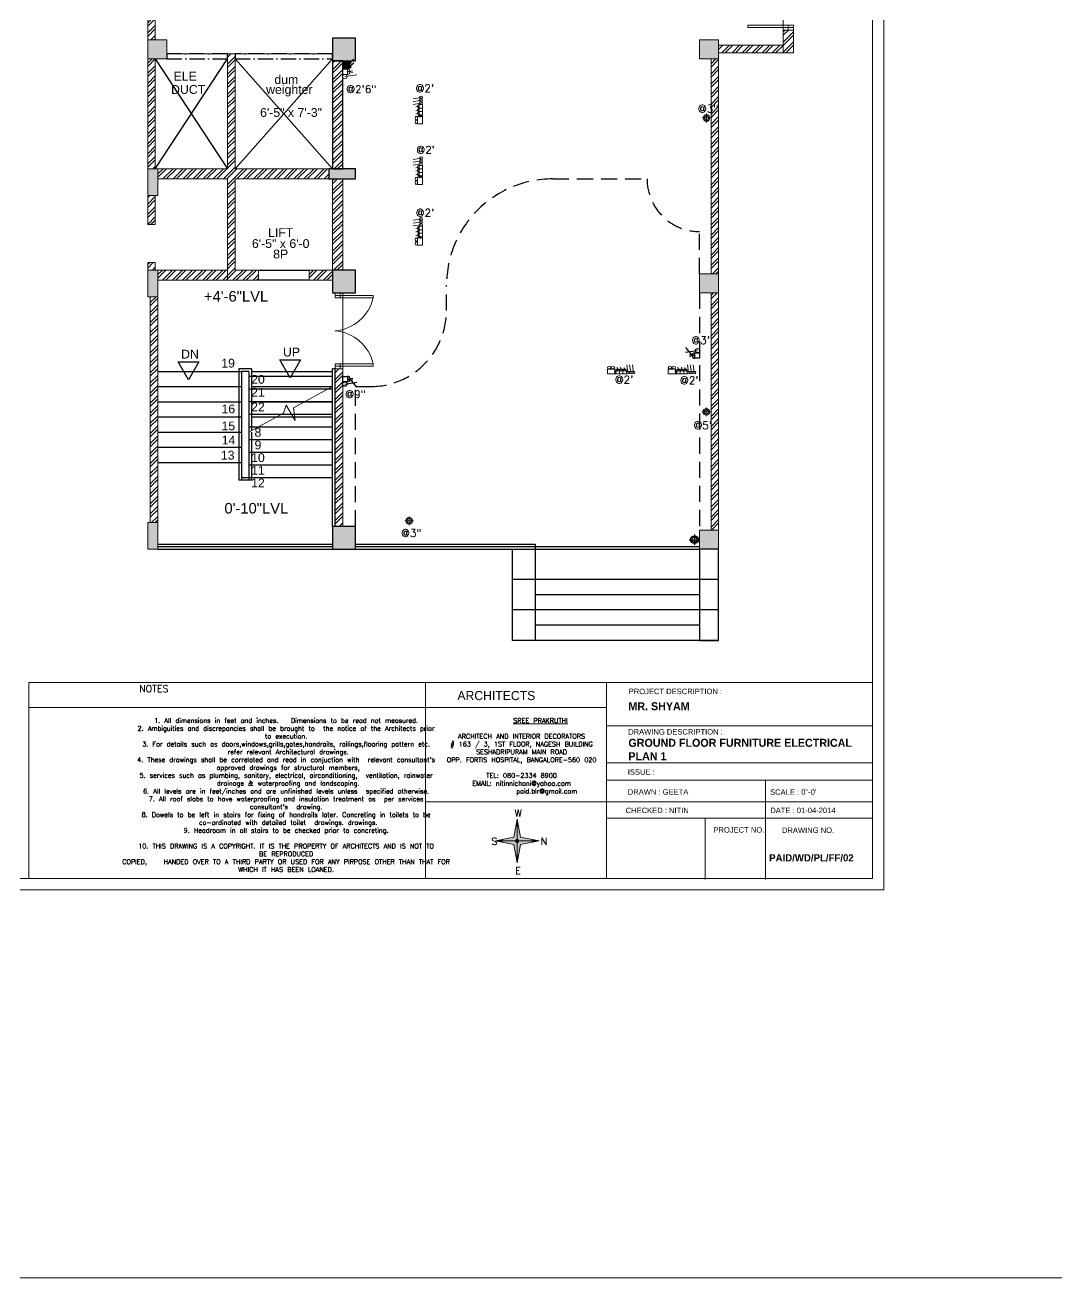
# Model space of a CAD drawing. Header units: inches. Extents: x 111501 to 134888, y 46021 to 52102.
# Drawn here: x 115387 to 116202, y 46021 to 47010 of the extents above; entities that cross this region are included whole.
import ezdxf
from ezdxf.enums import TextEntityAlignment as Align

# ---------------------------------------------------------------- set-up
doc = ezdxf.new("R2010")
doc.units = ezdxf.units.IN
doc.header["$MEASUREMENT"] = 0
doc.linetypes.add('ACAD_ISO10W100', pattern=[18, 12, -3, 0, -3])
doc.linetypes.add('DASHED', pattern=[19.05, 12.7, -6.35])
for name, color, linetype in [('10', 1, 'Continuous'), ('D', 251, 'Continuous'), ('electrical layout', 250, 'Continuous'), ('electrical planing', 251, 'Continuous'), ('H', 9, 'Continuous'), ('RO', 7, 'Continuous'), ('staircase', 6, 'Continuous')]:
    doc.layers.add(name, color=color, linetype=linetype)
for name, color, linetype, lineweight in [('column', 252, 'Continuous', 9), ('DOOR', 1, 'Continuous', 0), ('electrical 2', 1, 'Continuous', 0), ('furnuture light', 142, 'Continuous', 0), ('SHEET', 7, 'Continuous', 30), ('text1', 7, 'Continuous', 0), ('wall', 7, 'Continuous', 9)]:
    doc.layers.add(name, color=color, linetype=linetype, lineweight=lineweight)
doc.styles.add('A', font='arial.ttf')
doc.styles.get("Standard").update_dxf_attribs({"font": 'txt.shx', "height": 6})
doc.styles.add('style4', font='GOTHIC.TTF', dxfattribs={"height": 18})
pattern_1 = [(45, (16605.8904, 0), (-3.97747564, 3.97747564), []), (45, (16608.542, 0), (-3.97747564, 3.97747564), [])]

# ---------------------------------------------------------------- blocks, each defined once
blk = doc.blocks.new('POINT')
at = {"layer": 'electrical 2'}
for p, q in [((-3016.11, 3858.19, 29.22), (-3011.02, 3858.19, 29.22)), ((-3013.56, 3860.74, 29.22), (-3013.56, 3855.65, 29.22))]:
    blk.add_line(p, q, dxfattribs=at)
for radius in [1.91, 1.27]:
    blk.add_circle((-3013.56, 3858.19, 29.22), radius, dxfattribs=at)
blk = doc.blocks.new('kat b cable')
at = {"color": 6}
for points in [[(24134.78, 4883.35), (24132.88, 4883.35), (24132.88, 4883.52), (24134.78, 4883.52)], [(24133.78, 4881.56), (24133.4, 4881.56), (24133.39, 4884.31), (24133.77, 4884.31)], [(24134.34, 4884.29), (24134, 4884.29), (24134.01, 4881.56), (24134.35, 4881.56)]]:
    blk.add_lwpolyline(points, close=True, dxfattribs=at)
blk = doc.blocks.new('5 amp')
at = {"color": 6}
blk.add_line((24133.41, 4862.91), (24132.99, 4865.66), dxfattribs=at)
blk.add_lwpolyline([(24132.01, 4862.91), (24134.78, 4862.91), (24134.79, 4860.45), (24132.02, 4860.44)], close=True, dxfattribs=at)
blk.add_arc((24133.4, 4862.91), 1.38, 359.99948, 180.34542, dxfattribs=at)
blk = doc.blocks.new('15 amp')
at = {"color": 6}
for q in [(24132.99, 4855.15), (24133.82, 4855.15)]:
    blk.add_line((24133.41, 4852.4), q, dxfattribs=at)
blk.add_lwpolyline([(24132.02, 4852.4), (24134.79, 4852.4), (24134.79, 4849.94), (24132.02, 4849.94)], close=True, dxfattribs=at)
blk.add_arc((24133.41, 4852.4), 1.38, 0, 180, dxfattribs=at)
blk = doc.blocks.new('dgh')
at = {"layer": 'electrical planing', "linetype": 'ByBlock'}
h = blk.add_hatch(color=36, dxfattribs=at)
h.set_gradient(color1=(121, 78, 22), color2=(227, 174, 104), one_color=1, tint=0.65, name='CYLINDER')
h.paths.add_polyline_path([(-74.1, 1871.9), (-74.1, 1875.8), (-66.9, 1875.8), (-66.9, 1871.9)])
h = blk.add_hatch(color=36, dxfattribs=at)
h.set_gradient(color1=(121, 78, 22), color2=(227, 174, 104), one_color=1, tint=0.65, name='SPHERICAL')
h.paths.add_polyline_path([(-72.3, 1878.9, -1), (-72.3, 1875.8, -1)])
h = blk.add_hatch(color=36, dxfattribs=at)
h.set_gradient(color1=(121, 78, 22), color2=(227, 174, 104), one_color=1, tint=0.65, name='SPHERICAL')
h.paths.add_polyline_path([(-68.9, 1878.9, -1), (-68.9, 1875.8, -1)])
at = {"layer": 'electrical planing', "color": 7, "linetype": 'ByBlock'}
for p, q in [((-72.3, 1877.4), (-75.6, 1881.5)), ((-68.9, 1877.4), (-72.2, 1881.5))]:
    blk.add_line(p, q, dxfattribs=at)
blk.add_lwpolyline([(-74.1, 1871.9), (-74.1, 1875.8), (-66.9, 1875.8), (-66.9, 1871.9)], close=True, dxfattribs=at)
for centre in [(-72.3, 1877.4), (-68.9, 1877.4)]:
    blk.add_circle(centre, 1.55, dxfattribs=at)

msp = doc.modelspace()

# ---------------------------------------------------------------- hatches: boundary and pattern name
at = {"layer": 'column'}
h = msp.add_hatch(color=256, dxfattribs=at)
h.paths.add_polyline_path([(115484.19, 46994.65), (115484.19, 46983.65), (115495.19, 46983.65), (115495.19, 46994.65)])
h.paths.add_polyline_path([(115495.19, 46994.65), (115495.19, 46998.65), (115484.19, 46998.65), (115484.19, 46994.65)])
h.paths.add_polyline_path([(115495.19, 46983.65), (115499.19, 46983.65), (115499.19, 46994.65), (115495.19, 46994.65)])
h.paths.add_polyline_path([(115499.19, 46998.65), (115495.19, 46998.65), (115495.19, 46994.65), (115499.19, 46994.65)])
h = msp.add_hatch(color=256, dxfattribs=at)
h.paths.add_polyline_path([(115648.2, 47000.1), (115630.2, 47000.1), (115630.2, 46982.1), (115648.2, 46982.1)])
h.paths.add_polyline_path([(115627.2, 46888.82), (115648.2, 46888.82), (115648.2, 46896.82), (115627.2, 46896.82)])
h.paths.add_polyline_path([(115648.2, 46816.82), (115630.2, 46816.82), (115630.2, 46798.82), (115648.2, 46798.82)])
h = msp.add_hatch(color=256, dxfattribs=at)
h.paths.add_polyline_path([(115935.19, 46994.65), (115935.19, 46983.65), (115924.19, 46983.65), (115924.19, 46994.65)])
h.paths.add_polyline_path([(115924.19, 46994.65), (115924.19, 46998.65), (115935.19, 46998.65), (115935.19, 46994.65)])
h.paths.add_polyline_path([(115924.19, 46983.65), (115920.19, 46983.65), (115920.19, 46994.65), (115924.19, 46994.65)])
h.paths.add_polyline_path([(115920.19, 46998.65), (115924.19, 46998.65), (115924.19, 46994.65), (115920.19, 46994.65)])
h = msp.add_hatch(color=256, dxfattribs=at)
h.paths.add_polyline_path([(115484.2, 46896.82), (115484.2, 46875.82), (115492.2, 46875.82), (115492.2, 46896.82)])
h.paths.add_polyline_path([(115484.2, 46816.82), (115484.2, 46795.82), (115492.2, 46795.82), (115492.2, 46816.82)])
h = msp.add_hatch(color=256, dxfattribs=at)
h.paths.add_polyline_path([(115935.19, 46809.87), (115935.19, 46798.87), (115924.19, 46798.87), (115924.19, 46809.87)])
h.paths.add_polyline_path([(115924.19, 46809.87), (115924.19, 46813.87), (115935.19, 46813.87), (115935.19, 46809.87)])
h.paths.add_polyline_path([(115924.19, 46798.87), (115920.19, 46798.87), (115920.19, 46809.87), (115924.19, 46809.87)])
h.paths.add_polyline_path([(115920.19, 46813.87), (115924.19, 46813.87), (115924.19, 46809.87), (115920.19, 46809.87)])
for points in [[(115484.2, 46617.38), (115484.2, 46596.38), (115492.2, 46596.38), (115492.2, 46617.38)], [(115648.2, 46614.38), (115630.2, 46614.38), (115630.2, 46596.38), (115648.2, 46596.38)]]:
    msp.add_hatch(color=256, dxfattribs=at).paths.add_polyline_path(points)
h = msp.add_hatch(color=256, dxfattribs=at)
h.paths.add_polyline_path([(115935.19, 46607.38), (115935.19, 46596.38), (115924.19, 46596.38), (115924.19, 46607.38)])
h.paths.add_polyline_path([(115924.19, 46607.38), (115924.19, 46611.38), (115935.19, 46611.38), (115935.19, 46607.38)])
h.paths.add_polyline_path([(115924.19, 46596.38), (115920.19, 46596.38), (115920.19, 46607.38), (115924.19, 46607.38)])
h.paths.add_polyline_path([(115920.19, 46611.38), (115924.19, 46611.38), (115924.19, 46607.38), (115920.19, 46607.38)])
at = {"layer": 'SHEET', "lineweight": 5}
h = msp.add_hatch(color=0, dxfattribs=at)
h.set_gradient(color1=(0, 0, 41), one_color=1, tint=1, name='CYLINDER')
h.paths.add_polyline_path([(115776.09, 46383.19), (115775.04, 46377.52), (115776.09, 46378.58)])
h.paths.add_polyline_path([(115776.09, 46383.19), (115776.09, 46378.58), (115777.14, 46377.52)])
h = msp.add_hatch(color=0, dxfattribs=at)
h.set_gradient(color1=(186, 79, 131), one_color=1, tint=1, name='INVHEMISPHERICAL')
h.paths.add_polyline_path([(115762.89, 46365.94), (115764.66, 46364.8), (115773.42, 46363.08), (115775.04, 46354.36), (115776.09, 46353.31), (115776.09, 46365.94)])
h.paths.add_polyline_path([(115789.28, 46365.94), (115787.51, 46367.09), (115778.75, 46368.81), (115777.14, 46377.52), (115776.09, 46378.58), (115776.09, 46365.94)])
h = msp.add_hatch(color=0, dxfattribs=at)
h.set_gradient(color1=(186, 79, 131), one_color=1, tint=1, name='CURVED')
h.paths.add_polyline_path([(115776.09, 46378.58), (115775.04, 46377.52), (115773.42, 46368.81), (115764.66, 46367.09), (115762.89, 46365.94), (115776.09, 46365.94)])
h.paths.add_polyline_path([(115776.09, 46353.31), (115777.14, 46354.36), (115778.75, 46363.08), (115787.51, 46364.8), (115789.28, 46365.94), (115776.09, 46365.94)])
h = msp.add_hatch(color=0, dxfattribs=at)
h.set_gradient(color1=(0, 0, 41), one_color=1, tint=1, name='CURVED')
h.paths.add_polyline_path([(115758.84, 46365.94), (115762.89, 46365.94), (115764.66, 46367.09)])
h.paths.add_polyline_path([(115758.84, 46365.94), (115764.66, 46364.8), (115762.89, 46365.94)])
h = msp.add_hatch(color=0, dxfattribs=at)
h.set_gradient(color1=(186, 79, 131), one_color=1, tint=1, name='SPHERICAL')
edge = h.paths.add_edge_path()
edge.add_arc((115776.09, 46365.94), 1.39, 0, 360)
h = msp.add_hatch(color=0, dxfattribs=at)
h.set_gradient(color1=(0, 0, 41), one_color=1, tint=1, name='INVCURVED')
h.paths.add_polyline_path([(115793.33, 46365.94), (115789.28, 46365.94), (115787.51, 46364.8)])
h.paths.add_polyline_path([(115793.33, 46365.94), (115787.51, 46367.09), (115789.28, 46365.94)])
h = msp.add_hatch(color=0, dxfattribs=at)
h.set_gradient(color1=(0, 0, 41), one_color=1, tint=1)
h.paths.add_polyline_path([(115776.09, 46353.31), (115775.04, 46354.36), (115776.09, 46348.7)])
h.paths.add_polyline_path([(115776.09, 46348.7), (115777.14, 46354.36), (115776.09, 46353.31)])
at = {"layer": 'wall', "lineweight": 5}
h = msp.add_hatch(dxfattribs=at)
h.set_pattern_fill('ANSI32', color=256, scale=15, style=0)
h.set_pattern_definition(pattern_1)
h.paths.add_polyline_path([(115986.19, 47042.33), (115994.19, 47042.33), (115994.19, 47200.53), (115986.19, 47200.53), (115986.19, 47194.53)])
h.paths.add_polyline_path([(115986.19, 46988.33), (115994.19, 46988.33), (115994.19, 47006.33), (115990.19, 47006.33), (115986.19, 47006.33), (115986.19, 46994.33)])
h = msp.add_hatch(dxfattribs=at)
h.set_pattern_fill('ANSI32', color=256, scale=15, style=0)
h.set_pattern_definition(pattern_1)
h.paths.add_polyline_path([(115484.19, 46998.6), (115484.19, 47185.53), (115490.19, 47185.53), (115490.19, 46998.6)])
h = msp.add_hatch(dxfattribs=at)
h.set_pattern_fill('ANSI32', color=256, scale=15, style=0)
h.set_pattern_definition(pattern_1)
h.paths.add_polyline_path([(115986.19, 46988.33), (115986.19, 46994.33), (115935.19, 46994.33), (115935.19, 46988.33)])
h = msp.add_hatch(dxfattribs=at)
h.set_pattern_fill('ANSI32', color=256, scale=15, style=0)
h.set_pattern_definition(pattern_1)
h.paths.add_polyline_path([(115484.19, 46983.6), (115490.19, 46983.6), (115490.19, 46896.82), (115484.2, 46896.82)])
h = msp.add_hatch(dxfattribs=at)
h.set_pattern_fill('ANSI32', color=256, scale=15, style=0)
h.set_pattern_definition(pattern_1)
h.paths.add_polyline_path([(115547.2, 46888.82), (115547.2, 46808.82), (115571.7, 46808.82), (115571.7, 46816.82), (115553.2, 46816.82), (115553.2, 46888.82), (115627.2, 46888.82), (115627.2, 46896.82), (115553.2, 46896.82), (115553.2, 46987.6), (115547.2, 46987.6), (115547.2, 46896.82), (115492.2, 46896.82), (115492.2, 46888.82)])
h = msp.add_hatch(dxfattribs=at)
h.set_pattern_fill('ANSI32', color=256, scale=15, style=0)
h.set_pattern_definition(pattern_1)
h.paths.add_polyline_path([(115929.19, 46813.82), (115935.19, 46813.82), (115935.19, 46983.6), (115929.19, 46983.6)])
h = msp.add_hatch(dxfattribs=at)
h.set_pattern_fill('ANSI32', color=256, scale=15, style=0)
h.set_pattern_definition(pattern_1)
h.paths.add_polyline_path([(115630.2, 46982.1), (115630.2, 46896.82), (115638.2, 46896.82), (115638.2, 46982.1)])
h = msp.add_hatch(dxfattribs=at)
h.set_pattern_fill('ANSI32', color=256, scale=15, style=0)
h.set_pattern_definition(pattern_1)
h.paths.add_polyline_path([(115630.2, 46816.82), (115638.2, 46816.82), (115638.2, 46888.82), (115630.2, 46888.82)])
h = msp.add_hatch(dxfattribs=at)
h.set_pattern_fill('ANSI32', color=256, scale=15, style=0)
h.set_pattern_definition(pattern_1)
h.paths.add_polyline_path([(115484.2, 46852.82), (115490.2, 46852.82), (115490.2, 46875.82), (115484.2, 46875.82)])
h = msp.add_hatch(dxfattribs=at)
h.set_pattern_fill('ANSI32', color=256, scale=15, style=0)
h.set_pattern_definition(pattern_1)
h.paths.add_polyline_path([(115484.2, 46822.82), (115484.2, 46816.82), (115490.2, 46816.82), (115490.2, 46822.82)])
h = msp.add_hatch(dxfattribs=at)
h.set_pattern_fill('ANSI32', color=256, scale=15, style=0)
h.set_pattern_definition(pattern_1)
h.paths.add_polyline_path([(115492.2, 46808.82), (115547.2, 46808.82), (115547.2, 46816.82), (115492.2, 46816.82)])
h = msp.add_hatch(dxfattribs=at)
h.set_pattern_fill('ANSI32', color=256, scale=15, style=0)
h.set_pattern_definition(pattern_1)
h.paths.add_polyline_path([(115611.7, 46808.82), (115630.2, 46808.82), (115630.2, 46816.82), (115611.7, 46816.82)])
h = msp.add_hatch(dxfattribs=at)
h.set_pattern_fill('ANSI32', color=256, scale=15, style=0)
h.set_pattern_definition(pattern_1)
h.paths.add_polyline_path([(115492.2, 46617.38), (115492.2, 46795.82), (115486.2, 46795.82), (115486.2, 46617.38), (115492.2, 46617.38)])
h = msp.add_hatch(dxfattribs=at)
h.set_pattern_fill('ANSI32', color=256, scale=15, style=0)
h.set_pattern_definition(pattern_1)
h.paths.add_polyline_path([(115935.19, 46611.38), (115935.19, 46798.82), (115929.19, 46798.82), (115929.19, 46704.82), (115929.19, 46611.38)])
h = msp.add_hatch(dxfattribs=at)
h.set_pattern_fill('ANSI32', color=256, scale=15, style=0)
h.set_pattern_definition(pattern_1)
h.paths.add_polyline_path([(115632.2, 46738.82), (115638.2, 46738.82), (115638.2, 46732.82), (115638.2, 46728.57), (115638.2, 46727.09, 0.072171), (115638.2, 46726.6), (115638.2, 46648.38), (115638.2, 46642.38), (115638.2, 46614.38), (115632.2, 46614.38)])

# ---------------------------------------------------------------- linework, layer by layer
at = {"color": 1, "lineweight": 5}
msp.add_lwpolyline([(115986.19, 47194.53), (115986.19, 46994.33), (115935.19, 46994.33), (115935.19, 46998.6), (115920.19, 46998.6), (115920.19, 46983.6), (115929.19, 46983.6), (115929.19, 46813.82), (115920.19, 46813.82), (115920.19, 46798.82), (115929.19, 46798.82), (115929.19, 46611.38), (115920.19, 46611.38), (115920.19, 46596.38), (115648.2, 46596.38), (115648.2, 46614.38), (115638.2, 46614.38), (115638.2, 46798.82), (115648.2, 46798.82), (115648.2, 46816.82), (115638.2, 46816.82), (115638.2, 46888.82), (115648.2, 46888.82), (115648.2, 46896.82), (115638.2, 46896.82), (115638.2, 46982.1), (115648.2, 46982.1), (115648.2, 47000.1), (115630.2, 47000.1), (115630.2, 46987.6), (115499.19, 46987.6), (115499.19, 46998.6), (115490.19, 46998.6), (115490.19, 47185.53)], dxfattribs=at)
at = {"lineweight": 5}
msp.add_lwpolyline([(115632.2, 46614.38), (115638.2, 46614.38), (115638.2, 46738.82), (115632.2, 46738.82)], close=True, dxfattribs=at)
at = {"layer": '10', "linetype": 'Continuous'}
for p, q in [((115630.2, 46982.1), (115630.2, 46896.82)), ((115566.14, 46738.83), (115556.25, 46738.83)), ((115564.14, 46736.83), (115558.25, 46736.83))]:
    msp.add_line(p, q, dxfattribs=at)
for points in [[(115596.66, 46731.72), (115588.48, 46745.88), (115604.83, 46745.88)], [(115516.44, 46730.09), (115508.26, 46744.25), (115524.61, 46744.25)]]:
    msp.add_lwpolyline(points, close=True, dxfattribs=at)
at = {"layer": 'column'}
msp.add_line((115630.2, 46738.82), (115630.2, 46736.82), dxfattribs=at)
for points in [[(115484.19, 46998.6), (115499.19, 46998.6), (115499.19, 46983.6), (115484.19, 46983.6)], [(115935.19, 46998.6), (115920.19, 46998.6), (115920.19, 46983.6), (115935.19, 46983.6)], [(115492.2, 46875.82), (115492.2, 46896.82), (115484.2, 46896.82), (115484.2, 46875.82)], [(115492.2, 46795.82), (115492.2, 46816.82), (115484.2, 46816.82), (115484.2, 46795.82)], [(115935.19, 46813.82), (115920.19, 46813.82), (115920.19, 46798.82), (115935.19, 46798.82)], [(115492.2, 46596.38), (115492.2, 46617.38), (115484.2, 46617.38), (115484.2, 46596.38)], [(115935.19, 46611.38), (115920.19, 46611.38), (115920.19, 46596.38), (115935.19, 46596.38)]]:
    msp.add_lwpolyline(points, close=True, dxfattribs=at)
at = {"layer": 'DOOR', "linetype": 'Continuous'}
for p, q in [((115599.37, 46708.04), (115630.2, 46724.83)), ((115593.51, 46710.01), (115591.43, 46703.71)), ((115593.51, 46710.01), (115600.74, 46697.93)), ((115600.74, 46697.93), (115599.37, 46708.04)), ((115564.14, 46688.83), (115591.43, 46703.71))]:
    msp.add_line(p, q, dxfattribs=at)
at = {"layer": 'DOOR', "color": 5, "linetype": 'Continuous', "lineweight": 0}
for points in [[(115994.19, 47010.33), (115994.19, 47008.48), (115958.14, 47008.48), (115958.14, 47010.33)], [(115994.19, 47006.33), (115994.19, 47010.33), (115990.19, 47010.33), (115990.19, 47006.33)], [(115632.2, 46742.82), (115632.2, 46740.97), (115662.24, 46740.97), (115662.24, 46742.82)], [(115632.2, 46738.82), (115632.2, 46742.82), (115636.2, 46742.82), (115636.2, 46738.82)]]:
    msp.add_lwpolyline(points, close=True, dxfattribs=at)
at = {"layer": 'DOOR', "color": 5, "linetype": 'Continuous', "lineweight": 0, "elevation": 0.11}
for points in [[(115632.21, 46798.81), (115632.21, 46794.81), (115636.21, 46794.81), (115636.21, 46798.81)], [(115632.21, 46794.81), (115632.21, 46796.66), (115662.25, 46796.66), (115662.25, 46794.81)]]:
    msp.add_lwpolyline(points, close=True, dxfattribs=at)
at = {"layer": 'DOOR', "color": 5, "linetype": 'Continuous', "lineweight": 0}
for centre, start, end in [((115629.6, 46802.19, 0.17), 274.4624, 347.26518), ((115629.59, 46735.44, 0.06), 12.73574, 85.52163)]:
    msp.add_arc(centre, 33.48, start, end, dxfattribs=at)
at = {"layer": 'electrical layout', "color": 234}
for p, q in [((115916.1, 46607.98), (115916.1, 46599.79)), ((115912, 46603.88), (115920.19, 46603.88))]:
    msp.add_line(p, q, dxfattribs=at)
for radius in [3.07, 2.05]:
    msp.add_circle((115916.1, 46603.88), radius, dxfattribs=at)
at = {"layer": 'electrical planing', "color": 6}
for p, q in [((115914.16, 46749.55), (115909.23, 46755.73)), ((115644.23, 46730.46), (115649.15, 46724.28))]:
    msp.add_line(p, q, dxfattribs=at)
at = {"layer": 'electrical planing', "color": 6, "ltscale": 0.5}
for p, q in [((115918.48, 46753.16), (115909.08, 46751.72)), ((115639.9, 46726.84), (115649.3, 46728.28))]:
    msp.add_line(p, q, dxfattribs=at)
for centre in [(115918.48, 46753.16), (115639.9, 46726.84)]:
    msp.add_circle(centre, 1.72, dxfattribs=at)
at = {"layer": 'furnuture light', "color": 6, "ltscale": 0.5}
msp.add_line((115639.9, 46969.69), (115649.3, 46971.13), dxfattribs=at)
at = {"layer": 'furnuture light', "color": 6, "lineweight": 0}
for p, q in [((115700.07, 46953.1), (115693.94, 46952.18)), ((115700.05, 46948.6), (115693.92, 46947.68)), ((115700.06, 46950.85), (115693.93, 46949.93)), ((115700.07, 46905.1), (115693.94, 46904.18)), ((115700.05, 46900.6), (115693.92, 46899.68)), ((115700.06, 46902.85), (115693.93, 46901.93)), ((115700.06, 46854.85), (115693.93, 46853.93)), ((115700.07, 46857.1), (115693.94, 46856.18)), ((115700.05, 46852.6), (115693.92, 46851.68)), ((115863.46, 46735.93), (115862.54, 46742.06)), ((115865.71, 46735.93), (115864.79, 46742.06)), ((115867.96, 46735.92), (115867.04, 46742.05)), ((115911.46, 46735.93), (115910.54, 46742.06)), ((115913.71, 46735.93), (115912.79, 46742.06)), ((115915.96, 46735.92), (115915.04, 46742.05))]:
    msp.add_line(p, q, dxfattribs=at)
for points in [[(115701.17, 46932.43), (115701.17, 46938.22), (115697.39, 46938.22), (115697.39, 46932.43)], [(115701.17, 46884.43), (115701.17, 46890.22), (115697.39, 46890.22), (115697.39, 46884.43)], [(115701.17, 46836.43), (115701.17, 46842.22), (115697.39, 46842.22), (115697.39, 46836.43)], [(115847.29, 46734.82), (115853.08, 46734.82), (115853.08, 46738.59), (115847.29, 46738.59)], [(115895.29, 46734.82), (115901.08, 46734.82), (115901.08, 46738.59), (115895.29, 46738.59)]]:
    msp.add_lwpolyline(points, close=True, dxfattribs=at)
at = {"layer": 'furnuture light', "color": 6, "ltscale": 0.5}
msp.add_circle((115639.9, 46969.69), 1.72, dxfattribs=at)
at = {"layer": 'furnuture light', "color": 6, "lineweight": 0}
for centre in [(115700.07, 46953.1), (115700.06, 46950.85), (115700.05, 46948.6), (115700.06, 46902.85), (115700.07, 46905.1), (115700.05, 46900.6), (115700.06, 46854.85), (115700.05, 46852.6), (115700.07, 46857.1), (115863.46, 46735.93), (115865.71, 46735.93), (115867.96, 46735.92), (115911.46, 46735.93), (115913.71, 46735.93), (115915.96, 46735.92)]:
    msp.add_circle(centre, 1.12, dxfattribs=at)
at = {"layer": 'furnuture light', "color": 6, "lineweight": 0, "extrusion": (0, 0, -1)}
for centre, major_axis in [((115696.29, 46933.89), (0, -1.46)), ((115696.3, 46936.83), (0, -1.46)), ((115696.29, 46885.89), (0, -1.46)), ((115696.3, 46888.83), (0, -1.46)), ((115696.29, 46837.89), (0, -1.46)), ((115696.3, 46840.83), (0, -1.46)), ((115848.75, 46739.69), (-1.46, 0)), ((115851.69, 46739.68), (-1.46, 0)), ((115896.75, 46739.69), (-1.46, 0)), ((115899.69, 46739.68), (-1.46, 0))]:
    msp.add_ellipse(centre, major_axis=major_axis, ratio=0.658121, dxfattribs=at)
at = {"layer": 'H'}
for p, q in [((115490.19, 46896.82), (115547.2, 46983.6)), ((115490.19, 46983.6), (115547.2, 46896.82)), ((115553.2, 46983.6), (115630.2, 46896.82)), ((115630.2, 46983.6), (115553.2, 46896.82)), ((115630.2, 46732.83), (115564.14, 46732.83)), ((115630.2, 46722.83), (115564.14, 46722.83)), ((115630.2, 46712.83), (115564.14, 46712.83)), ((115630.2, 46702.83), (115564.14, 46702.83))]:
    msp.add_line(p, q, dxfattribs=at)
at = {"layer": 'H', "linetype": 'DASHED'}
for p, q in [((115804.2, 46888.82), (115878.62, 46888.82)), ((115920.19, 46813.82), (115920.19, 46847.25)), ((115720.2, 46784.83), (115720.2, 46804.82)), ((115920.19, 46798.82), (115920.19, 46611.38)), ((115648.2, 46724.83), (115660.2, 46724.83)), ((115648.2, 46614.38), (115648.2, 46724.83))]:
    msp.add_line(p, q, dxfattribs=at)
for centre, radius, start, end in [((115804.2, 46804.82), 84, 90, 180), ((115920.19, 46888.82), 41.57, 180, 270), ((115660.2, 46784.83), 60, 270, 0)]:
    msp.add_arc(centre, radius, start, end, dxfattribs=at)
at = {"layer": 'RO', "color": 7, "linetype": 'Continuous'}
for points in [[(115648.2, 47000.1), (115630.2, 47000.1), (115630.2, 46982.1), (115648.2, 46982.1)], [(115638.2, 46982.1), (115630.2, 46982.1), (115630.2, 46896.82), (115638.2, 46896.82)], [(115627.2, 46888.82), (115648.2, 46888.82), (115648.2, 46896.82), (115627.2, 46896.82)], [(115648.2, 46816.82), (115630.2, 46816.82), (115630.2, 46798.82), (115648.2, 46798.82)], [(115648.2, 46614.38), (115630.2, 46614.38), (115630.2, 46596.38), (115648.2, 46596.38)]]:
    msp.add_lwpolyline(points, close=True, dxfattribs=at)
at = {"layer": 'RO', "color": 7, "linetype": 'ACAD_ISO10W100'}
for points in [[(115499.19, 46983.6), (115547.2, 46983.6), (115547.2, 46987.6), (115499.19, 46987.6)], [(115553.2, 46983.6), (115630.2, 46983.6), (115630.2, 46987.6), (115553.2, 46987.6)]]:
    msp.add_lwpolyline(points, close=True, dxfattribs=at)
at = {"layer": 'SHEET', "color": 0, "lineweight": 5, "ltscale": 25}
for p, q in [((116056.64, 46491.07), (115390.19, 46491.07)), ((115390.19, 46491.07), (115390.19, 46336.36)), ((115703.57, 46491.07), (115703.57, 46336.36)), ((115846.72, 46491.07), (115846.72, 46336.36)), ((115846.72, 46471.22), (115390.19, 46471.22)), ((115924.66, 46384.07), (115924.66, 46335.62))]:
    msp.add_line(p, q, dxfattribs=at)
at = {"layer": 'SHEET', "color": 0, "lineweight": 5}
for p, q in [((115776.09, 46383.19, 6.79), (115773.42, 46368.81, 6.79)), ((115776.09, 46383.19, 6.79), (115776.09, 46348.7, 6.79)), ((115776.09, 46383.19, 6.79), (115778.75, 46368.81, 6.79)), ((115758.84, 46365.94, 6.79), (115773.42, 46368.81, 6.79)), ((115776.09, 46378.58, 6.79), (115775.04, 46377.52, 6.79)), ((115776.09, 46378.58, 6.79), (115777.14, 46377.52, 6.79)), ((115793.33, 46365.94, 6.79), (115778.75, 46368.81, 6.79)), ((115758.84, 46365.94, 6.79), (115793.33, 46365.94, 6.79)), ((115758.84, 46365.94, 6.79), (115773.42, 46363.08, 6.79)), ((115762.89, 46365.94, 6.79), (115764.66, 46367.09, 6.79)), ((115762.89, 46365.94, 6.79), (115764.66, 46364.8, 6.79)), ((115773.42, 46363.08, 6.79), (115776.09, 46348.7, 6.79)), ((115778.75, 46363.08, 6.79), (115776.09, 46348.7, 6.79)), ((115793.33, 46365.94, 6.79), (115778.75, 46363.08, 6.79)), ((115789.28, 46365.94, 6.79), (115787.51, 46367.09, 6.79)), ((115789.28, 46365.94, 6.79), (115787.51, 46364.8, 6.79)), ((115776.09, 46353.31, 6.79), (115775.04, 46354.36, 6.79)), ((115776.09, 46353.31, 6.79), (115777.14, 46354.36, 6.79))]:
    msp.add_line(p, q, dxfattribs=at)
at = {"layer": 'SHEET', "color": 0, "lineweight": 5, "ltscale": 25}
for points in [[(114830.1, 46327.43), (116065.56, 46327.43), (116065.56, 48063.98), (114830.1, 48063.98)], [(114839.02, 46336.36), (116056.64, 46336.36), (116056.64, 48055.06), (114839.02, 48055.06)]]:
    msp.add_lwpolyline(points, close=True, dxfattribs=at)
for points in [[(116056.64, 46456.8), (115846.72, 46456.8)], [(116056.64, 46427.61), (115846.72, 46427.61)], [(116056.64, 46414.02), (115846.72, 46414.02)], [(115972.33, 46384.07), (115972.33, 46414.02)], [(115703.57, 46396.89), (115846.72, 46396.89)], [(115846.72, 46396.89), (116056.64, 46396.89)], [(116056.64, 46384.07), (115846.72, 46384.07)], [(115972.33, 46335.51), (115972.33, 46383.96)]]:
    msp.add_lwpolyline(points, dxfattribs=at)
at = {"layer": 'SHEET', "color": 0, "lineweight": 5}
msp.add_circle((115776.09, 46365.94, 6.79), 1.39, dxfattribs=at)
at = {"layer": 'staircase'}
for p, q in [((115571.7, 46816.82), (115611.7, 46816.82)), ((115611.7, 46808.82), (115571.7, 46808.82)), ((115492.2, 46736.83), (115558.25, 46736.83)), ((115556.25, 46738.83), (115556.25, 46688.83)), ((115558.25, 46736.83), (115558.25, 46688.83)), ((115564.14, 46736.83), (115564.14, 46688.83)), ((115566.14, 46738.83), (115566.14, 46689.92)), ((115566.14, 46736.82), (115630.2, 46736.82)), ((115632.2, 46738.82), (115630.2, 46738.82)), ((115630.2, 46700.83), (115630.2, 46738.82)), ((115632.2, 46614.38), (115632.2, 46738.82)), ((115492.2, 46724.83), (115558.25, 46724.83)), ((115566.14, 46724.82), (115630.2, 46724.82)), ((115492.2, 46712.83), (115558.25, 46712.83)), ((115566.14, 46712.82), (115630.2, 46712.82)), ((115492.2, 46700.83), (115558.25, 46700.83)), ((115566.14, 46700.82), (115630.2, 46700.82)), ((115630.2, 46652.83), (115630.2, 46700.83)), ((115492.2, 46688.83), (115558.25, 46688.83)), ((115556.25, 46688.83), (115556.25, 46650.83)), ((115558.25, 46688.83), (115558.25, 46650.83)), ((115630.2, 46692.83), (115564.14, 46692.83)), ((115564.14, 46688.83), (115564.14, 46650.83)), ((115566.14, 46688.83), (115566.14, 46650.83)), ((115492.2, 46676.83), (115558.25, 46676.83)), ((115630.2, 46682.83), (115564.14, 46682.83)), ((115630.2, 46672.83), (115564.14, 46672.83)), ((115492.2, 46664.83), (115558.25, 46664.83)), ((115630.2, 46662.83), (115564.14, 46662.83)), ((115566.14, 46650.83), (115556.25, 46650.83)), ((115564.14, 46652.83), (115558.25, 46652.83)), ((115630.2, 46652.83), (115564.14, 46652.83)), ((115630.2, 46614.38), (115630.2, 46652.83)), ((115492.2, 46600.38), (115630.2, 46600.38)), ((115492.2, 46598.38), (115630.2, 46598.38)), ((115648.2, 46600.38), (115790.19, 46600.38)), ((115648.2, 46598.38), (115772.19, 46598.38)), ((115772.19, 46598.38), (115917.03, 46598.38)), ((115790.19, 46600.38), (115790.19, 46596.38)), ((115917.26, 46598.38), (115920.19, 46598.38)), ((115492.2, 46596.38), (115630.2, 46596.38)), ((115648.2, 46596.38), (115772.19, 46596.38)), ((115772.19, 46596.38), (115772.19, 46524.38)), ((115772.19, 46596.38), (115917.03, 46596.38)), ((115790.19, 46596.38), (115790.19, 46524.38)), ((115913.47, 46596.38), (115920.19, 46596.38)), ((115920.19, 46596.38), (115920.19, 46524.38)), ((115935.19, 46572.38), (115772.19, 46572.38)), ((115920.19, 46560.38), (115790.19, 46560.38)), ((115935.19, 46548.38), (115772.19, 46548.38)), ((115920.19, 46536.38), (115790.19, 46536.38)), ((115935.19, 46524.38), (115772.19, 46524.38))]:
    msp.add_line(p, q, dxfattribs=at)
msp.add_lwpolyline([(115920.19, 46524.38), (115935.19, 46524.38), (115935.19, 46596.38), (115920.19, 46596.38)], close=True, dxfattribs=at)
at = {"layer": 'wall'}
for p, q in [((115484.19, 46998.6), (115484.19, 47185.53)), ((115490.19, 46998.6), (115490.19, 47185.53)), ((115986.19, 46994.33), (115935.19, 46994.33)), ((115484.19, 46983.6), (115484.2, 46896.82)), ((115490.19, 46983.6), (115490.19, 46896.82)), ((115553.2, 46987.6), (115547.2, 46987.6)), ((115547.2, 46896.82), (115547.2, 46987.6)), ((115553.2, 46896.82), (115553.2, 46987.6)), ((115929.19, 46813.82), (115929.19, 46983.6)), ((115986.19, 46988.33), (115935.19, 46988.33)), ((115935.19, 46813.82), (115935.19, 46983.6)), ((115547.2, 46896.82), (115492.2, 46896.82)), ((115627.2, 46896.82), (115553.2, 46896.82)), ((115547.2, 46888.82), (115492.2, 46888.82)), ((115547.2, 46808.82), (115547.2, 46888.82)), ((115627.2, 46888.82), (115553.2, 46888.82)), ((115553.2, 46816.82), (115553.2, 46888.82)), ((115630.2, 46808.83), (115630.2, 46888.82)), ((115638.2, 46816.82), (115638.2, 46888.82)), ((115571.7, 46816.82), (115553.2, 46816.82)), ((115571.7, 46816.82), (115571.7, 46808.82)), ((115630.2, 46816.82), (115611.7, 46816.82)), ((115611.7, 46816.82), (115611.7, 46808.82)), ((115571.7, 46808.82), (115547.2, 46808.82)), ((115630.2, 46808.82), (115611.7, 46808.82)), ((115486.2, 46795.82), (115486.2, 46617.38)), ((115492.2, 46800.83), (115492.2, 46602.38)), ((115929.19, 46611.38), (115929.19, 46798.82)), ((115935.19, 46611.38), (115935.19, 46798.82))]:
    msp.add_line(p, q, dxfattribs=at)
at = {"layer": 'wall', "lineweight": 5}
for points in [[(111708.02, 50109.69), (121840.05, 50109.69), (121840.05, 46020.82), (111708.02, 46020.82)], [(115994.19, 46988.33), (115986.19, 46988.33), (115986.19, 47006.33), (115994.19, 47006.33)]]:
    msp.add_lwpolyline(points, close=True, dxfattribs=at)
at = {"layer": 'wall'}
for points in [[(115484.2, 46875.82), (115490.2, 46875.82), (115490.2, 46852.82), (115484.2, 46852.82)], [(115484.2, 46816.82), (115490.2, 46816.82), (115490.2, 46822.82), (115484.2, 46822.82)], [(115547.2, 46808.82), (115492.2, 46808.82), (115492.2, 46816.82), (115547.2, 46816.82)]]:
    msp.add_lwpolyline(points, close=True, dxfattribs=at)

# ---------------------------------------------------------------- block references
at = {"layer": 'electrical planing', "xscale": 0.9055012385238491, "yscale": 0.9055012385238491, "zscale": 0.9055012385238491, "rotation": 270}
msp.add_blockref('dgh', (113943.2, 46915.04), dxfattribs=at)
at = {"layer": 'electrical planing', "xscale": 1.369831401226558, "yscale": 1.369831401226558, "zscale": 1.369831401226558}
for p in [(120053.73, 41651.86, -40.03), (120053.5, 41419.74, -40.03), (119818.77, 41333.69, -40.03)]:
    msp.add_blockref('POINT', p, dxfattribs=at)
at = {"layer": 'electrical planing', "color": 6, "xscale": 1.533948984344423, "yscale": 1.533948984344423, "zscale": 1.533948984344423}
for p, rotation in [((123359.75, 9729.9), 90), ((108198.63, 83750.11), 270)]:
    msp.add_blockref('15 amp', p, dxfattribs=dict(at, rotation=rotation))
at = {"layer": 'furnuture light', "color": 6, "xscale": 1.533948984344423, "yscale": 1.533948984344423, "zscale": 1.533948984344423, "rotation": 270}
msp.add_blockref('15 amp', (108198.63, 83992.95), dxfattribs=at)
at = {"layer": 'furnuture light', "color": 6, "lineweight": 0}
for name, p, rotation in [('5 amp', (120488.98, 22795.4), 89.82754856941116), ('5 amp', (120488.99, 22798.16), 89.82754856941116), ('5 amp', (120488.97, 22792.63), 89.82754856941116), ('kat b cable', (120510.07, 22790.25), 89.82754856941116), ('5 amp', (120488.97, 22744.63), 89.82754856941116), ('5 amp', (120488.98, 22747.4), 89.82754856941116), ('5 amp', (120488.99, 22750.16), 89.82754856941116), ('kat b cable', (120510.07, 22742.25), 89.82754856941116), ('5 amp', (120488.97, 22696.63), 89.82754856941116), ('5 amp', (120488.98, 22699.4), 89.82754856941116), ('5 amp', (120488.99, 22702.16), 89.82754856941116), ('kat b cable', (120510.07, 22694.25), 89.82754856941116), ('kat b cable', (91705.11, 41925.92), 359.8275485694111), ('5 amp', (91707.49, 41947.02), 359.8275485694111), ('5 amp', (91710.26, 41947.01), 359.8275485694111), ('5 amp', (91713.03, 41947), 359.8275485694111), ('kat b cable', (91753.11, 41925.92), 359.8275485694111), ('5 amp', (91755.49, 41947.02), 359.8275485694111), ('5 amp', (91758.26, 41947.01), 359.8275485694111), ('5 amp', (91761.03, 41947), 359.8275485694111)]:
    msp.add_blockref(name, p, dxfattribs=dict(at, rotation=rotation))

# ---------------------------------------------------------------- texts
at = {"layer": 'D', "style": 'A'}
for s, height, p in [('ELE', 6.95, (115513.73, 46966.49)), ('DUCT', 6.95, (115516.12, 46956.01)), ('weighter', 6.95, (115596.07, 46956.01)), ('dum', 6.95, (115593.68, 46963.82)), ('6\'-5" x 7\'-3"', 6.9498, (115597.4, 46937.81)), ('LIFT', 6.95, (115589.23, 46842.97)), ('6\'-5" x 6\'-0', 6.9498, (115589.23, 46834.28)), ('8P', 6.95, (115589.23, 46826.02)), ('UP', 6.95, (115597.79, 46748.61)), ('DN', 6.95, (115517.57, 46746.98)), ('19', 6.95, (115547.72, 46739.84)), ('20', 6.95, (115571.25, 46727.04)), ('21', 6.95, (115571.25, 46716.86)), ('16', 6.95, (115547.86, 46703.68)), ('22', 6.95, (115571.25, 46705.22)), ('15', 6.95, (115547.86, 46690.26)), ('14', 6.95, (115548.03, 46679.07)), ('8', 6.95, (115571.25, 46685.22)), ('9', 6.95, (115571.25, 46675.22)), ('13', 6.95, (115547.34, 46667.12)), ('10', 6.95, (115571.25, 46665.22)), ('11', 6.95, (115571.25, 46655.22)), ('12', 6.95, (115571.25, 46645.22))]:
    msp.add_text(s, height=height, dxfattribs=at).set_placement(p, align=Align.CENTER)
for s, p in [('+4\'-6"LVL', (115528.6, 46791.94)), ('0\'-10"LVL', (115544.78, 46624.54))]:
    msp.add_text(s, height=8.34, dxfattribs=at).set_placement(p)
at = {"layer": 'SHEET', "color": 0, "lineweight": 5}
for s, insert, char_height, width, attachment_point in [('{\\H0.7553x;NOTES}', (115488.99, 46486.19), 7.1994, 133.3627, 5), ('{\\fCentury Gothic|b0|i0|c0|p34;ARCHITECTS}', (115759.57, 46480.72), 7.1994, 133.3627, 5), ("\\pi-0.10706,l0.12084,t14.87;1.^IAll dimensions in feet and inches.   Dimensions to be read not measured. \\P2.^IAmbiguities and discrepancies shall be brought to  the notice of the Architects prior \\P\\pt0.12084;to execution.\\P\\pt14.87;3.^IFor details such as doors,windows,grills,gates,handrails, railings,flooring pattern etc.\\P\\pt0.12084; refer relevant Architectural drawings. \\P\\pt14.87;4.^IThese drawings shall be correlated and read in conjuction with  relevant consultant's\\P\\pt0.12084; approved drawings for structural members, \\P\\pt14.87;5.^Iservices such as plumbing, sanitary, electrical, airconditioning,  ventilation, rainwater\\P\\pt0.12084; drainage & waterproofing and landscaping.\\P\\pt14.87;6.^IAll levels are in feet/inches and are unfinished levels unless  specified otherwise. \\P7.^IAll roof slabs to have waterproofing and insulation treatment as  per services \\P\\pt0.12084;consultant's  drawing. \\P\\pt14.87;8.^IDowels to be left in stairs for fixing of handrails later. Concreting in toilets to be\\P\\pt0.12084; co-ordinated with detailed toilet  drawings. drawings. \\P\\pt14.87;9.^IHeadroom in all stairs to be checked prior to concreting.\\P\\pi0,l0,t0;\\P\\pi-0.10706,l0.12084,t14.87;10.^ITHIS DRAWING IS A COPYRIGHT. IT IS THE PROPERTY OF ARCHITECTS AND IS NOT TO \\P\\pt0.12084;BE REPRODUCED\\PCOPIED,    HANDED OVER TO A THIRD PARTY OR USED FOR ANY PIRPOSE OTHER THAN THAT FOR \\PWHICH IT HAS BEEN LOANED.", (115593.48, 46402.2), 3.71751, 401.2073, 5), ('         {\\LSREE PRAKRUTHI} \\P\\PARCHITECH AND INTERIOR DECORATORS\\P{\\A1;# 163 / 3, 1ST FLOOR, NAGESH BUILDING\\PSESHADRIPURAM MAIN ROAD\\POPP. FORTIS HOSPITAL, BANGALORE-560 020\\P\\PTEL: 080-2334 8900\\PEMAIL: nitinnichani@yahoo.com\\P            paid.blr@gmail.com}', (115779.53, 46432.51), 3.7175, 140.0539, 5), ('W', (115773.97, 46390.72, 6.79), 5.61, 3.7061, 1), ('S', (115755.64, 46368.44, 6.79), 5.61, 3.7061, 1), ('N', (115794.64, 46368.52, 6.79), 5.61, 3.7061, 1), ('E', (115774.42, 46345.33, 6.79), 5.61, 3.7061, 1)]:
    msp.add_mtext(s, dxfattribs=dict(at, insert=insert, char_height=char_height, width=width, attachment_point=attachment_point))
at = {"layer": 'SHEET', "color": 0, "lineweight": 5, "attachment_point": 1, "style": 'style4'}
for s, insert, char_height, width in [('PROJECT DESCRIPTION :', (115864.17, 46486.23), 4.3312, 157.8059), ('{\\fCentury Gothic|b1|i0|c0|p34;MR. SHYAM}', (115863.91, 46475.52), 6.323, 157.8059), ('DRAWING DESCRIPTION :', (115863.71, 46454.31), 4.3312, 157.8059), ('{\\fCentury Gothic|b1|i0|c0|p34;GROUND FLOOR FURNITURE ELECTRICAL PLAN 1}', (115863.91, 46446.61), 6.323, 186.6412), ('ISSUE :', (115863.42, 46422.62), 4.331, 157.8059), ('DRAWN : GEETA', (115863.41, 46406.82), 4.3312, 157.8059), ('SCALE : 0"-0\'', (115975.85, 46406.71), 4.3312, 303.3755), ('CHECKED : NITIN', (115861.74, 46392.27), 4.3312, 157.8059), ('DATE : 01-04-2014', (115976, 46392.27), 4.3312, 303.3755), ('PROJECT NO.', (115931.09, 46376.86), 4.3312, 157.8059), ('DRAWING NO.', (115985.23, 46376.57), 4.3312, 303.3755), ('{\\fCentury Gothic|b1|i0|c0|p34;PAID/WD/PL/FF/02}', (115975.08, 46355.47), 5.6907, 287.5949)]:
    msp.add_mtext(s, dxfattribs=dict(at, insert=insert, char_height=char_height, width=width))
at = {"layer": 'text1', "color": 0, "char_height": 6, "width": 22.5097, "attachment_point": 1}
for s, insert in [('@2\'6"', (115641.03, 46962.69)), ("@2'", (115695.78, 46963.31)), ('@3"', (115918.88, 46947.25)), ("@2'", (115696.4, 46914.81)), ("@2'", (115695.93, 46865.06)), ("@3'", (115913.72, 46764.38)), ("@2'", (115853.21, 46733.33)), ("@2'", (115904.66, 46732.69)), ('@9"', (115640.29, 46721.84)), ("@5'", (115915.36, 46697.23)), ('@3"', (115684.36, 46612.09))]:
    msp.add_mtext(s, dxfattribs=dict(at, insert=insert))

doc.saveas('drawing.dxf')
